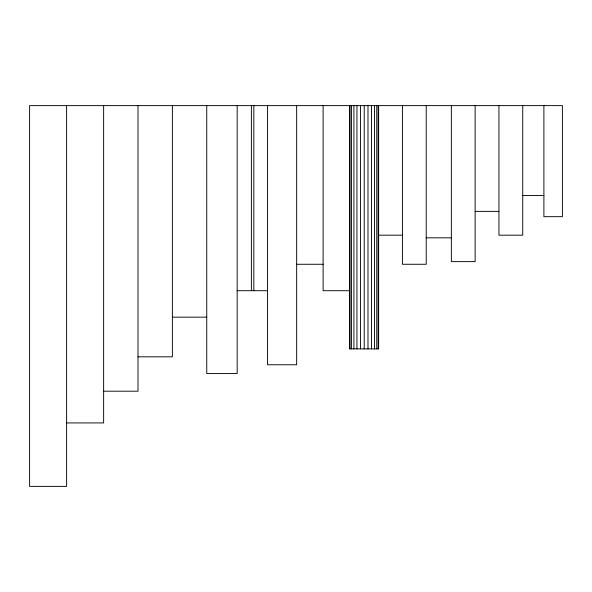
<?xml version="1.0" encoding="UTF-8"?>
<svg xmlns="http://www.w3.org/2000/svg" width="592" height="592" viewBox="0 0 592 592"><rect width="100%" height="100%" fill="white"/><g stroke="black" fill="none" stroke-linecap="round" stroke-linejoin="round"><path stroke-width="0.89" d="M522.736 195.515L543.893 195.515M475.139 211.381L498.938 211.381M378.628 235.179L402.427 235.179M426.225 237.829L451.348 237.829M296.659 264.269L323.106 264.269M237.17 290.709L267.577 290.709M349.546 290.709L323.106 290.709L323.106 105.613M172.383 317.157L206.756 317.157M138.01 356.821L172.383 356.821L172.383 105.613M103.637 391.194L138.01 391.194L138.01 105.613M66.615 422.925L103.637 422.925L103.637 105.613M543.893 105.613L543.893 216.672L562.4 216.672L562.4 105.613L29.6 105.613L29.6 486.387L66.615 486.387L66.615 105.613M522.736 105.613L522.736 235.179L498.938 235.179L498.938 105.613M475.139 105.613L475.139 261.627L451.348 261.627L451.348 105.613M426.225 105.613L426.225 264.269L402.427 264.269L402.427 105.613M378.628 105.613L378.628 348.888L349.546 348.888L349.546 105.613M378.17 105.613L378.17 348.888M376.749 105.613L376.749 348.888M374.47 105.613L374.47 348.888M371.48 105.613L371.48 348.888M367.987 105.613L367.987 348.888M364.228 105.613L364.228 348.888M360.461 105.613L360.461 348.888M356.939 105.613L356.939 348.888M353.905 105.613L353.905 348.888M351.559 105.613L351.559 348.888M350.079 105.613L350.079 348.888M296.659 105.613L296.659 364.753L267.577 364.753L267.577 105.613M253.835 105.613L253.835 290.709M251.378 105.613L251.378 290.709M237.17 105.613L237.17 373.567L206.756 373.567L206.756 105.613"/></g></svg>
